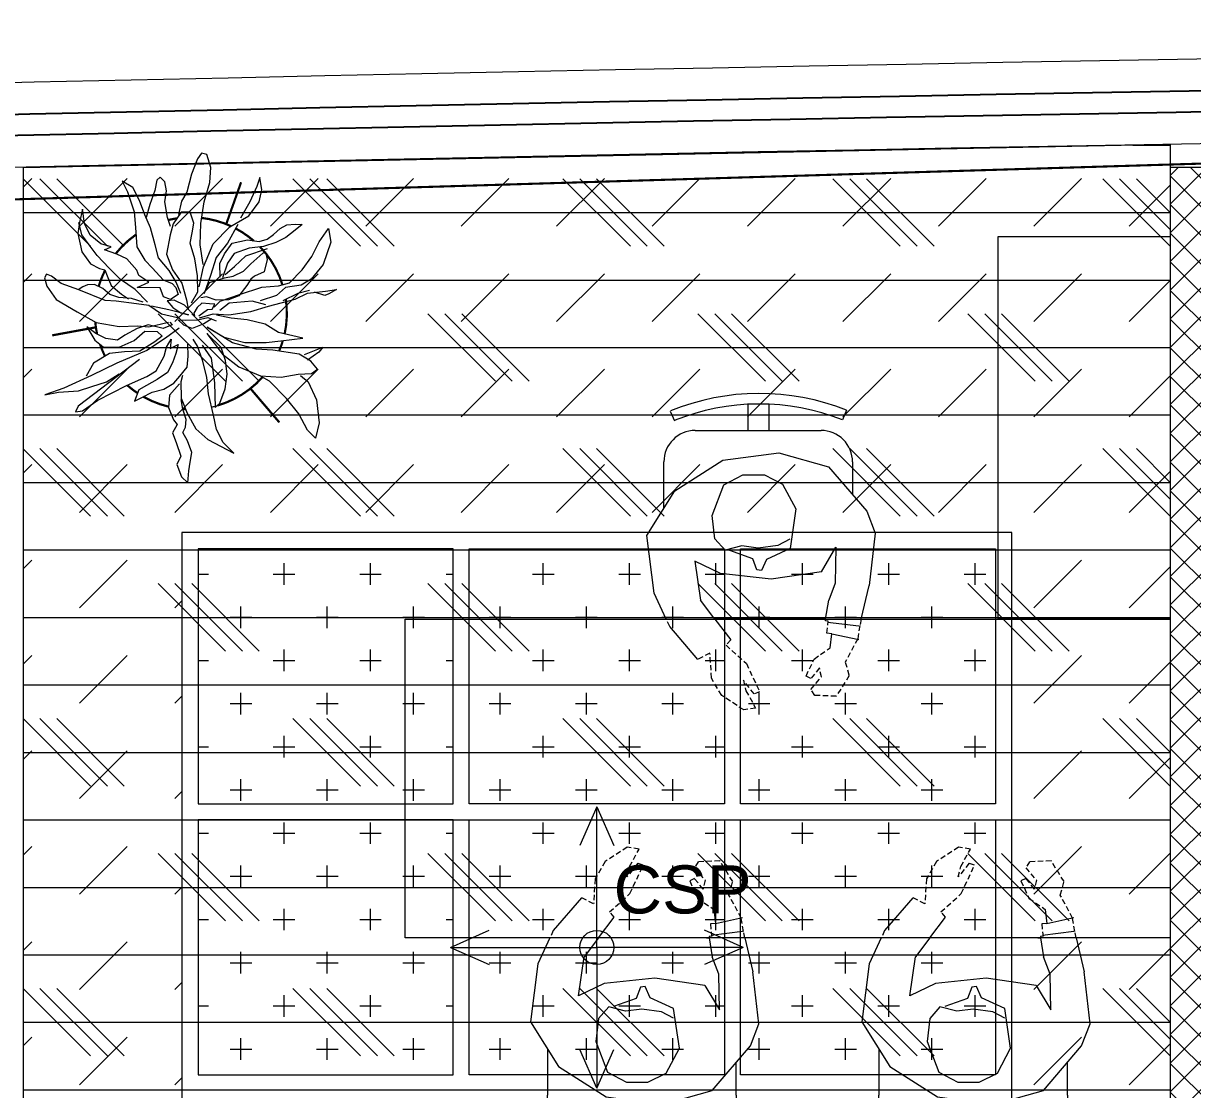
# Model space of a CAD drawing. Header units: millimetres. Extents: x 2335845 to 2509607, y 289014 to 361737.
# Drawn here: x 2383447 to 2386197, y 339343 to 341852 of the extents above; entities that cross this region are included whole.
import ezdxf

# ---------------------------------------------------------------- set-up
doc = ezdxf.new("R2010")
doc.units = ezdxf.units.MM
doc.linetypes.add('( Hidden )', pattern=[0.375, 0.25, -0.125])
for name, color, linetype, lineweight in [('A-FURN-MODULAR-CHAIR', 5, 'Continuous', 5), ('A-INDOOR PLANTS', 84, 'Continuous', 5), ('A-PLAN-THIN', 251, 'Continuous', 15), ('AR_01_PARTITION FULL HT', 2, 'Continuous', 25), ('IN-PRTN-FULL', 30, 'Continuous', 20), ('IN-PRTN-HATCH', 8, 'Continuous', 5), ('TOA-FC-ACOU.PAN', 250, 'Continuous', 5), ('TOA-FC-CSP', 8, 'Continuous', 20), ('TOA-FC-GYPSUM', 250, 'Continuous', 5), ('TOA-FL-CPT-1', 8, 'Continuous', 5), ('TOA-FL-CPT-4', 8, 'Continuous', 5), ('TOA-FURN-HUMAN', 252, 'Continuous', 9), ('TOA-FURN-MODULAR', 20, 'Continuous', 9)]:
    doc.layers.add(name, color=color, linetype=linetype, lineweight=lineweight)
doc.layers.add('A-PLAN -GLASS FRAME', color=4, linetype='Continuous')
doc.styles.add('ARIAL', font='arial.ttf')
pattern_1 = [(0, (2408113.76, 309771.23), (101.6, 101.6), [50.8, -152.4]), (90, (2408139.16, 309745.83), (-101.6, 101.6), [50.8, -152.4])]

# ---------------------------------------------------------------- blocks, each defined once
blk = doc.blocks.new('PLANT_10')
at = {"layer": 'A-INDOOR PLANTS', "linetype": 'ByBlock', "lineweight": -2}
for p, q in [((13669.84, 7934.37), (13670.24, 7933.69)), ((13670, 7933.37), (13669.84, 7934.37)), ((13664.3, 7933.64), (13665.55, 7933.86)), ((13665.52, 7932.8), (13664.3, 7933.64)), ((13665.55, 7933.86), (13667.57, 7933.17)), ((13667.57, 7933.17), (13668.91, 7932.09)), ((13670.17, 7931.75), (13670, 7933.37)), ((13670.38, 7933.32), (13670.09, 7932.38)), ((13670.24, 7933.69), (13670.38, 7933.32)), ((13675.61, 7931.79), (13675.07, 7933.15)), ((13675.07, 7933.15), (13675.52, 7932.79)), ((13666.85, 7932.15), (13665.52, 7932.8)), ((13668.06, 7931.25), (13666.85, 7932.15)), ((13668.91, 7932.09), (13669.44, 7931.17)), ((13675.52, 7932.79), (13676.24, 7931.75)), ((13676.35, 7932.06), (13675.7, 7930.98)), ((13677.08, 7932.65), (13676.35, 7932.06)), ((13677.47, 7932.1), (13677.08, 7932.65)), ((13677.51, 7930.91), (13677.47, 7932.1)), ((13678.23, 7931.81), (13679.84, 7932.55)), ((13679.84, 7932.55), (13681.95, 7932.8)), ((13681.95, 7932.8), (13683.34, 7932.46)), ((13683.34, 7932.46), (13682.61, 7931.75)), ((13663.89, 7930.62), (13663.94, 7931.25)), ((13663.94, 7931.25), (13664.46, 7930.64)), ((13669.22, 7930.1), (13668.06, 7931.25)), ((13669.44, 7931.17), (13669.67, 7929.74)), ((13669.92, 7931.93), (13670.2, 7930.88)), ((13670.71, 7930.64), (13670.17, 7931.75)), ((13674.25, 7931.31), (13673.75, 7929.11)), ((13674.5, 7929.32), (13674.25, 7931.31)), ((13675.74, 7931.48), (13675.61, 7931.79)), ((13677.63, 7931.1), (13678.23, 7931.81)), ((13682.61, 7931.75), (13681.13, 7930.96)), ((13663.98, 7929.88), (13663.89, 7930.62)), ((13664.46, 7930.64), (13665.11, 7929.79)), ((13669.5, 7929.11), (13669.22, 7930.1)), ((13670.2, 7930.88), (13670.87, 7929.52)), ((13671.34, 7928.22), (13670.71, 7930.64)), ((13675.7, 7930.98), (13675.33, 7928.59)), ((13677.81, 7929.36), (13677.51, 7930.91)), ((13681.13, 7930.96), (13679.73, 7929.85)), ((13664.31, 7929.26), (13663.98, 7929.88)), ((13664.83, 7928.65), (13664.31, 7929.26)), ((13665.11, 7929.79), (13665.57, 7928.86)), ((13669.61, 7927.61), (13669.5, 7929.11)), ((13669.67, 7929.74), (13670.38, 7928.94)), ((13670.38, 7928.94), (13670.87, 7927.46)), ((13673.75, 7929.11), (13672.98, 7927.9)), ((13674.66, 7928.01), (13674.5, 7929.32)), ((13677.68, 7927.48), (13677.81, 7929.36)), ((13679.73, 7929.85), (13678.15, 7928.3)), ((13665.28, 7928.1), (13664.83, 7928.65)), ((13665.49, 7927.36), (13665.28, 7928.1)), ((13665.57, 7928.86), (13665.92, 7927.75)), ((13666.78, 7926.15), (13666.1, 7928.13)), ((13666.41, 7927.95), (13667.1, 7928.09)), ((13666.55, 7927.7), (13666.41, 7927.95)), ((13667.1, 7928.09), (13668.23, 7927.82)), ((13668.23, 7927.82), (13668.63, 7926.95)), ((13671.22, 7927.97), (13670.89, 7926.71)), ((13671.83, 7926.61), (13671.34, 7928.22)), ((13672.98, 7927.9), (13672.59, 7926.26)), ((13674.66, 7926.07), (13674.66, 7928.01)), ((13675.33, 7928.59), (13675.25, 7927.09)), ((13678.15, 7928.3), (13677.74, 7927.54)), ((13660.8, 7927.59), (13659.68, 7927.43)), ((13659.68, 7927.43), (13660.5, 7927.14)), ((13660.5, 7927.14), (13661.89, 7926.5)), ((13661.87, 7927.37), (13660.8, 7927.59)), ((13663.15, 7926.41), (13661.87, 7927.37)), ((13665.34, 7926.29), (13665.49, 7927.36)), ((13665.92, 7927.75), (13666.08, 7926.44)), ((13667.52, 7926.61), (13666.55, 7927.7)), ((13668.63, 7926.95), (13668.89, 7926.59)), ((13670.3, 7925.56), (13669.61, 7927.61)), ((13675.25, 7927.09), (13674.69, 7924.95)), ((13676.86, 7925.51), (13677.68, 7927.48)), ((13661.89, 7926.5), (13663.36, 7925.67)), ((13664.14, 7924.69), (13663.15, 7926.41)), ((13665.63, 7924.92), (13665.34, 7926.29)), ((13666.08, 7926.44), (13666.56, 7925.08)), ((13667.75, 7925.11), (13666.78, 7926.15)), ((13668.16, 7925.94), (13667.52, 7926.61)), ((13668.63, 7925.01), (13668.16, 7925.94)), ((13668.89, 7926.59), (13669.47, 7926.23)), ((13669.47, 7926.23), (13670.42, 7925.51)), ((13670.89, 7926.71), (13671.08, 7924.65)), ((13672.14, 7924.62), (13671.83, 7926.61)), ((13672.59, 7926.26), (13672.45, 7924.82)), ((13674.15, 7924.18), (13674.66, 7926.07)), ((13663.93, 7925.43), (13665.64, 7924.49)), ((13665.68, 7923.17), (13664.14, 7924.69)), ((13666.59, 7924.2), (13665.63, 7924.92)), ((13666.56, 7925.08), (13667.46, 7924.48)), ((13668.46, 7924.26), (13667.75, 7925.11)), ((13668.78, 7924.21), (13668.63, 7925.01)), ((13670.91, 7923.83), (13670.3, 7925.56)), ((13670.42, 7925.51), (13670.77, 7924.58)), ((13671.08, 7924.65), (13671.73, 7923.79)), ((13672.45, 7924.82), (13672.17, 7923.5)), ((13674.69, 7924.95), (13673.26, 7922.65)), ((13675.72, 7924.04), (13676.86, 7925.51)), ((13683.45, 7922.71), (13684.69, 7925.06)), ((13684.69, 7925.06), (13683.72, 7924.1)), ((13665.64, 7924.49), (13666.92, 7923.46)), ((13667.48, 7923.79), (13666.59, 7924.2)), ((13667.46, 7924.48), (13668.78, 7924.02)), ((13668.73, 7923.83), (13667.48, 7923.79)), ((13669.19, 7922.84), (13668.78, 7924.21)), ((13670.77, 7924.58), (13670.8, 7923.45)), ((13671.43, 7923.29), (13670.91, 7923.83)), ((13672.06, 7923.18), (13672.14, 7924.62)), ((13673.26, 7922.65), (13674.15, 7924.18)), ((13673.83, 7922.61), (13675.72, 7924.04)), ((13675.1, 7923.9), (13673.83, 7922.61)), ((13676.27, 7924.31), (13675.1, 7923.9)), ((13677.52, 7924.47), (13676.27, 7924.31)), ((13678.84, 7924.26), (13677.52, 7924.47)), ((13680.16, 7923.8), (13678.84, 7924.26)), ((13680.55, 7923.37), (13680.16, 7923.8)), ((13683.72, 7924.1), (13682.55, 7923.5)), ((13657.58, 7922.61), (13657.47, 7922.11)), ((13658.75, 7922.96), (13657.58, 7922.61)), ((13660.13, 7922.88), (13658.75, 7922.96)), ((13661.89, 7922.37), (13660.13, 7922.88)), ((13667.77, 7922.3), (13665.68, 7923.17)), ((13666.92, 7923.46), (13668.56, 7922.95)), ((13668.56, 7922.95), (13670.21, 7922.37)), ((13670.21, 7922.37), (13669.19, 7922.84)), ((13670.8, 7923.45), (13670.51, 7922.57)), ((13670.51, 7922.57), (13670.59, 7922.07)), ((13671.13, 7922.84), (13671.09, 7922.15)), ((13671.18, 7923.34), (13671.13, 7922.84)), ((13671.62, 7923.1), (13671.18, 7923.34)), ((13671.64, 7922.67), (13671.62, 7923.1)), ((13672.22, 7921.87), (13671.64, 7922.67)), ((13672.41, 7921.94), (13672.06, 7923.18)), ((13672.39, 7922.69), (13672.67, 7923.45)), ((13672.6, 7921.76), (13672.39, 7922.69)), ((13672.5, 7923.07), (13672.96, 7922.33)), ((13674.9, 7922.2), (13676.06, 7922.99)), ((13676.06, 7922.99), (13678.3, 7923.31)), ((13677.83, 7922.6), (13676.34, 7922.25)), ((13679.32, 7922.77), (13677.83, 7922.6)), ((13678.3, 7923.31), (13680.55, 7923.37)), ((13681.24, 7923.21), (13679.32, 7922.77)), ((13682.55, 7923.5), (13681.24, 7923.21)), ((13682.48, 7921.62), (13683.45, 7922.71)), ((13657.47, 7922.11), (13657.98, 7921.75)), ((13657.98, 7921.75), (13659.37, 7921.23)), ((13663.84, 7922.05), (13661.89, 7922.37)), ((13665.78, 7921.99), (13663.84, 7922.05)), ((13667.05, 7921.53), (13665.62, 7921.11)), ((13667.58, 7922.29), (13665.78, 7921.99)), ((13668.6, 7921.76), (13667.05, 7921.53)), ((13669.6, 7921.92), (13667.77, 7922.3)), ((13670.04, 7921.8), (13668.6, 7921.76)), ((13671.05, 7921.21), (13670.04, 7921.8)), ((13671.09, 7922.15), (13671.48, 7921.72)), ((13671.48, 7921.72), (13671.99, 7921.43)), ((13672.23, 7921.5), (13671.81, 7921.11)), ((13671.99, 7921.43), (13672.23, 7921.5)), ((13672.63, 7920.7), (13672.6, 7921.76)), ((13672.96, 7922.33), (13673.37, 7921.28)), ((13674.98, 7921.77), (13674.36, 7921.37)), ((13676.34, 7922.25), (13674.98, 7921.77)), ((13681.07, 7920.83), (13682.48, 7921.62)), ((13659.37, 7921.23), (13661.01, 7920.78)), ((13661.01, 7920.78), (13661.83, 7920.31)), ((13663.8, 7921.43), (13662.81, 7921.09)), ((13662.81, 7921.09), (13662.83, 7920.27)), ((13664.68, 7921.27), (13663.8, 7921.43)), ((13665.62, 7921.11), (13664.68, 7921.27)), ((13669.27, 7920.34), (13670.76, 7920.76)), ((13670.76, 7920.76), (13671.63, 7920.91)), ((13671.26, 7920.59), (13670.79, 7919.64)), ((13671.81, 7921.11), (13671.26, 7920.59)), ((13672.13, 7920.93), (13671.68, 7919.17)), ((13671.96, 7920.24), (13672.13, 7920.93)), ((13672.59, 7920.01), (13672.63, 7920.7)), ((13673.08, 7920.52), (13672.59, 7920.01)), ((13673.37, 7921.28), (13673.08, 7920.52)), ((13675.88, 7920.92), (13674.81, 7920.89)), ((13676.88, 7920.82), (13675.88, 7920.92)), ((13677.71, 7920.16), (13676.88, 7920.82)), ((13677.64, 7920.41), (13678.21, 7920.24)), ((13679.71, 7920.28), (13681.07, 7920.83)), ((13680.7, 7920.44), (13679.83, 7920.29)), ((13681.63, 7920.72), (13680.7, 7920.44)), ((13682.32, 7920.68), (13681.63, 7920.72)), ((13682.83, 7920.44), (13682.32, 7920.68)), ((13683.57, 7920.84), (13682.83, 7920.44)), ((13684.62, 7921.25), (13683.57, 7920.84)), ((13685.5, 7921.09), (13684.62, 7921.25)), ((13686.31, 7920.99), (13685.5, 7921.09)), ((13687.38, 7920.89), (13686.31, 7920.99)), ((13686.83, 7920.31), (13687.38, 7920.89)), ((13661.83, 7920.31), (13663.03, 7920.03)), ((13662.83, 7920.27), (13663.86, 7919.55)), ((13663.86, 7919.55), (13664.86, 7919.27)), ((13666.62, 7918.95), (13668.04, 7919.49)), ((13668.04, 7919.49), (13669.27, 7920.34)), ((13669.16, 7919.84), (13668.12, 7919.18)), ((13668.95, 7918.64), (13669.3, 7919.47)), ((13670.21, 7920.25), (13669.16, 7919.84)), ((13669.3, 7919.47), (13669.66, 7919.79)), ((13669.66, 7919.79), (13670.28, 7920)), ((13670.28, 7920), (13670.74, 7919.32)), ((13670.74, 7919.32), (13670.51, 7918.69)), ((13670.79, 7919.64), (13670.87, 7919.02)), ((13670.87, 7919.02), (13671.48, 7919.53)), ((13671.48, 7919.53), (13671.96, 7920.24)), ((13672.41, 7919.94), (13672.07, 7918.49)), ((13672.59, 7920.01), (13672.59, 7920.01)), ((13672.8, 7919.26), (13673.05, 7919.46)), ((13673.05, 7919.46), (13673.38, 7918.65)), ((13673.34, 7920.09), (13674.25, 7918.87)), ((13674.36, 7919.37), (13675.18, 7919.27)), ((13675.06, 7918.96), (13674.36, 7919.37)), ((13674.84, 7920.01), (13675.66, 7919.79)), ((13675.18, 7919.27), (13674.84, 7920.01)), ((13675.66, 7919.79), (13676.48, 7919.5)), ((13676.48, 7919.5), (13677.37, 7919.03)), ((13678.35, 7919.62), (13677.71, 7920.16)), ((13678.21, 7920.24), (13679.71, 7920.28)), ((13678.88, 7918.7), (13678.35, 7919.62)), ((13678.4, 7920.12), (13679.43, 7919.21)), ((13680.56, 7919.12), (13681.67, 7919.59)), ((13681.67, 7919.59), (13682.09, 7919.92)), ((13682.09, 7919.92), (13682.86, 7919.5)), ((13682.86, 7919.5), (13683.72, 7919.84)), ((13683.72, 7919.84), (13684.96, 7920.26)), ((13684.96, 7920.26), (13685.72, 7919.9)), ((13685.72, 7919.9), (13686.83, 7920.31)), ((13660.07, 7918.81), (13659.64, 7918.36)), ((13659.64, 7918.36), (13659.9, 7918.06)), ((13660.87, 7918.96), (13660.07, 7918.81)), ((13661.88, 7918.81), (13660.87, 7918.96)), ((13663.31, 7919.04), (13661.88, 7918.81)), ((13664.11, 7919.31), (13663.31, 7919.04)), ((13664.86, 7919.27), (13666.62, 7918.95)), ((13668.12, 7919.18), (13666.96, 7918.21)), ((13667.91, 7917.68), (13668.95, 7918.64)), ((13669.7, 7918.36), (13669.64, 7916.29)), ((13670.51, 7918.69), (13669.7, 7918.36)), ((13672.07, 7918.49), (13671.3, 7917.34)), ((13671.68, 7919.17), (13671.35, 7917.59)), ((13673.23, 7917.34), (13672.81, 7919.14)), ((13673.38, 7918.65), (13673.05, 7917.27)), ((13673.65, 7918.1), (13674.07, 7918.55)), ((13674.07, 7918.55), (13674.59, 7917.88)), ((13674.25, 7918.87), (13675.37, 7917.15)), ((13675.88, 7918.73), (13675.06, 7918.96)), ((13677.21, 7918.02), (13675.88, 7918.73)), ((13677.37, 7919.03), (13678.02, 7918.11)), ((13679.16, 7917.64), (13678.88, 7918.7)), ((13679.43, 7919.21), (13680.56, 7919.12)), ((13659.9, 7918.06), (13660.84, 7917.9)), ((13660.84, 7917.9), (13662.11, 7917.44)), ((13662.11, 7917.44), (13663.3, 7917.1)), ((13664.23, 7917.5), (13663.06, 7916.97)), ((13665.78, 7917.92), (13664.23, 7917.5)), ((13666.96, 7918.21), (13665.78, 7917.92)), ((13667.18, 7916.97), (13667.91, 7917.68)), ((13669.17, 7917.34), (13668.57, 7916.44)), ((13669.64, 7916.29), (13669.17, 7917.34)), ((13670.99, 7917.21), (13669.83, 7916.11)), ((13671.3, 7917.34), (13671.14, 7916.21)), ((13673.05, 7917.27), (13673.39, 7916.28)), ((13673.14, 7916.33), (13673.23, 7917.34)), ((13673.62, 7916.97), (13673.65, 7918.1)), ((13674.59, 7917.88), (13675.45, 7916.53)), ((13677.74, 7917.16), (13677.21, 7918.02)), ((13678.02, 7918.11), (13678.55, 7917.12)), ((13679.63, 7916.72), (13679.16, 7917.64)), ((13661.76, 7916.49), (13660.59, 7915.89)), ((13663.06, 7916.97), (13661.76, 7916.49)), ((13664.21, 7916.12), (13665.96, 7916.24)), ((13665.96, 7916.24), (13667.18, 7916.97)), ((13668.08, 7916.24), (13667.05, 7915.34)), ((13668.57, 7916.44), (13668.08, 7916.24)), ((13671, 7916.83), (13670.66, 7915.76)), ((13671.14, 7916.21), (13670.89, 7914.39)), ((13673.19, 7914.65), (13673.14, 7916.33)), ((13673.39, 7916.28), (13673.99, 7915.17)), ((13674.46, 7916), (13673.62, 7916.97)), ((13675.37, 7917.15), (13676.51, 7914.43)), ((13675.45, 7916.53), (13675.49, 7915.15)), ((13676.2, 7916.49), (13680.43, 7910.93)), ((13678.55, 7915.31), (13677.74, 7917.16)), ((13678.55, 7917.12), (13678.95, 7916.45)), ((13678.95, 7916.45), (13679.96, 7916.04)), ((13679.96, 7916.04), (13679.63, 7916.72)), ((13660.59, 7915.89), (13660, 7914.93)), ((13660, 7914.93), (13660.98, 7915.4)), ((13660.98, 7915.4), (13662.78, 7916.02)), ((13662.78, 7916.02), (13664.21, 7916.12)), ((13667.05, 7915.34), (13666.64, 7914.45)), ((13669.83, 7916.11), (13668.94, 7914.77)), ((13670.25, 7914.87), (13670.67, 7915.51)), ((13670.66, 7915.76), (13670.57, 7914.63)), ((13673.99, 7915.17), (13674.45, 7914.5)), ((13675.07, 7914.64), (13674.46, 7916)), ((13675.49, 7915.15), (13675.66, 7913.78)), ((13679.87, 7912.72), (13678.55, 7915.31)), ((13666.64, 7914.45), (13666.23, 7913.31)), ((13668.94, 7914.77), (13667.91, 7913.74)), ((13669.46, 7913.91), (13670.25, 7914.87)), ((13670.57, 7914.63), (13670.28, 7913.81)), ((13670.89, 7914.39), (13670.85, 7913.39)), ((13672.82, 7912.57), (13673.19, 7914.65)), ((13674.45, 7914.5), (13674.29, 7913.43)), ((13675.05, 7913.2), (13675.07, 7914.64)), ((13676.51, 7914.43), (13677.64, 7912.15)), ((13678.23, 7913.49), (13677.5, 7914.65)), ((13665.68, 7912.98), (13664.9, 7912.02)), ((13665.96, 7913.93), (13665.68, 7912.98)), ((13666.23, 7913.31), (13665.96, 7913.93)), ((13667.91, 7913.74), (13666.75, 7912.64)), ((13667.93, 7912.86), (13668.04, 7913.36)), ((13668.04, 7913.36), (13668.6, 7913.57)), ((13668.6, 7913.57), (13669.46, 7913.91)), ((13669.74, 7913.17), (13669.38, 7912.4)), ((13670.28, 7913.81), (13669.74, 7913.17)), ((13670.85, 7913.39), (13669.87, 7910.98)), ((13674.29, 7913.43), (13673.82, 7912.54)), ((13674.45, 7912.43), (13675.05, 7913.2)), ((13675.66, 7913.78), (13676.51, 7912.31)), ((13678.64, 7912.18), (13678.23, 7913.49)), ((13664.9, 7912.02), (13663.85, 7911.49)), ((13665.77, 7911.92), (13664.86, 7911.27)), ((13666.75, 7912.64), (13665.77, 7911.92)), ((13666.42, 7911.25), (13667.52, 7912.04)), ((13667.52, 7912.04), (13667.93, 7912.86)), ((13669.38, 7912.4), (13669.4, 7911.78)), ((13671.87, 7910.85), (13672.82, 7912.57)), ((13673.82, 7912.54), (13673.22, 7911.71)), ((13673.22, 7911.71), (13674.45, 7912.43)), ((13676.51, 7912.31), (13677.72, 7911.66)), ((13677.64, 7912.15), (13678.78, 7909.62)), ((13679.05, 7910.95), (13678.64, 7912.18)), ((13680.85, 7911.31), (13679.87, 7912.72)), ((13663.85, 7911.49), (13662.54, 7911.32)), ((13662.54, 7911.32), (13663.74, 7911.04)), ((13664.86, 7911.27), (13663.74, 7910.98)), ((13663.74, 7911.04), (13664.74, 7910.89)), ((13664.74, 7910.89), (13666.42, 7911.25)), ((13669.87, 7910.98), (13669.29, 7909.4)), ((13669.4, 7911.78), (13669.6, 7911.35)), ((13669.6, 7911.35), (13669.87, 7910.92)), ((13670.74, 7908.94), (13671.87, 7910.85)), ((13679.17, 7909.14), (13679.05, 7910.95)), ((13680.43, 7910.93), (13680.94, 7910.69)), ((13680.94, 7910.69), (13680.85, 7911.31)), ((13669.29, 7909.4), (13668.63, 7908.5)), ((13669.52, 7908.09), (13670.74, 7908.94)), ((13678.78, 7909.62), (13679.4, 7907.89)), ((13679.4, 7907.89), (13679.17, 7909.14)), ((13668.63, 7908.5), (13668.45, 7908.06)), ((13668.45, 7908.06), (13668.77, 7907.88)), ((13668.77, 7907.88), (13669.52, 7908.09))]:
    blk.add_line(p, q, dxfattribs=at)
at = {"layer": 'A-INDOOR PLANTS', "linetype": 'Continuous', "lineweight": 18, "ltscale": 0.5, "const_width": 0.2}
for points in [[(13673.88, 7929.67, 0.090884), (13670.74, 7929.78)], [(13669.4, 7929.47, 0.116285), (13665.96, 7927.44)], [(13675.42, 7929.17, 0.028901), (13674.47, 7929.51)], [(13665.42, 7926.87, 0.0574), (13664.3, 7925.23)], [(13680.37, 7923.57, 0.141213), (13677.8, 7927.66)], [(13664.08, 7924.79, 0.079562), (13663.34, 7922.14)], [(13680.68, 7920.44, 0.006998), (13680.7, 7920.68)], [(13663.38, 7919.89, 0.022707), (13663.53, 7919.11)], [(13679.57, 7916.84, 0.070954), (13680.47, 7919.13)], [(13664.86, 7916.17, 0.072973), (13666.59, 7914.33)], [(13678.52, 7915.38, 0.034437), (13679.25, 7916.33)], [(13677.6, 7914.49, 0.002611), (13677.67, 7914.55)], [(13668.08, 7913.38, 0.04589), (13669.56, 7912.79)], [(13674.83, 7912.92, 0.033376), (13675.9, 7913.37)], [(13672.77, 7912.48, 0.032284), (13673.88, 7912.65)]]:
    blk.add_lwpolyline(points, format="xyb", dxfattribs=at)
for points in [[(13678.83, 7926.57), (13681.9, 7929.19)], [(13663.9, 7924.37), (13660.1, 7925.72)], [(13673.27, 7912.54), (13674, 7908.57)]]:
    blk.add_lwpolyline(points, dxfattribs=at)
at = {"layer": 'A-INDOOR PLANTS', "linetype": 'Continuous', "lineweight": 18, "ltscale": 0.5}
blk.add_arc((13672, 7921.16), 8.71, 12.4792, 14.7067, dxfattribs=at)
blk = doc.blocks.new('A$C38A659B7')
at = {"layer": 'TOA-FC-CSP', "color": 10, "linetype": 'Continuous', "elevation": 0.001}
for points in [[(0.908, 8.353), (0, 6.309)], [(0.908, 8.353), (0, 6.309)], [(0.908, 8.353), (1.816, 6.309)], [(0.908, 8.353), (1.816, 6.309)], [(8.649, 0.908), (0.908, 0.908), (0.908, 8.353)], [(-6.834, 0.908), (-4.79, 1.816)], [(8.649, 0.908), (6.605, 1.816)], [(-6.834, 0.908), (-4.79, 0)], [(-6.834, 0.908), (0.908, 0.908), (0.908, -6.537)], [(8.649, 0.908), (6.605, 0)], [(0.908, -6.537), (0, -4.493)], [(0.908, -6.537), (0, -4.493)], [(0.908, -6.537), (1.816, -4.493)], [(0.908, -6.537), (1.816, -4.493)]]:
    blk.add_lwpolyline(points, dxfattribs=at)
at = {"layer": 'TOA-FC-CSP', "color": 10, "linetype": 'Continuous'}
blk.add_circle((0.908, 0.908, 0.001), 0.902, dxfattribs=at)
at = {"layer": 'TOA-FC-CSP', "color": 10, "insert": (1.794, 5.248, 0.005), "char_height": 2.5422, "width": 4.60874, "attachment_point": 1, "style": 'ARIAL'}
blk.add_mtext('CSP', dxfattribs=at)
blk = doc.blocks.new('Human Figure')
at = {"layer": 'A-FURN-MODULAR-CHAIR', "color": 18, "lineweight": 15, "true_color": 0x000000}
for p, q in [((4613.64, 5782.3, 0), (4625.48, 5782.3, 0)), ((4610.68, 5774.98, 0), (4610.68, 5779.34, 0)), ((4628.44, 5779.34, 0), (4628.44, 5776.24, 0))]:
    blk.add_line(p, q, dxfattribs=at)
at = {"layer": 'A-FURN-MODULAR-CHAIR', "lineweight": 15}
for p, q in [((4613.64, 5782.3, 0), (4625.48, 5782.3, 0)), ((4610.68, 5774.98, 0), (4610.68, 5779.34, 0)), ((4628.44, 5779.34, 0), (4628.44, 5776.24, 0))]:
    blk.add_line(p, q, dxfattribs=at)
at = {"layer": 'A-FURN-MODULAR-CHAIR', "color": 18, "lineweight": 15, "true_color": 0x000000, "elevation": 0}
for points in [[(4611.29, 5784.13), (4611.67, 5783.22)], [(4618.58, 5784.79), (4618.58, 5782.3)], [(4620.56, 5784.79), (4620.56, 5782.3)], [(4627.86, 5784.22), (4627.49, 5783.3)]]:
    blk.add_lwpolyline(points, dxfattribs=at)
at = {"layer": 'A-FURN-MODULAR-CHAIR', "lineweight": 15, "elevation": 0}
for points in [[(4611.29, 5784.13), (4611.67, 5783.22)], [(4618.58, 5784.79), (4618.58, 5782.3)], [(4620.56, 5784.79), (4620.56, 5782.3)], [(4627.86, 5784.22), (4627.49, 5783.3)]]:
    blk.add_lwpolyline(points, dxfattribs=at)
at = {"layer": 'A-FURN-MODULAR-CHAIR', "color": 18, "lineweight": 15, "true_color": 0x000000, "elevation": 0}
blk.add_lwpolyline([(4625.89, 5764.57, -0.034638), (4625.48, 5764.54), (4615.48, 5764.54)], format="xyb", dxfattribs=at)
at = {"layer": 'A-FURN-MODULAR-CHAIR', "lineweight": 15, "elevation": 0}
blk.add_lwpolyline([(4625.89, 5764.57, -0.034638), (4625.48, 5764.54), (4615.48, 5764.54)], format="xyb", dxfattribs=at)
at = {"layer": 'A-FURN-MODULAR-CHAIR', "color": 18, "lineweight": 15, "true_color": 0x000000}
for centre, radius, start, end in [((4619.68, 5763.49, 0), 22.29, 68.458, 112.0994), ((4619.68, 5763.49, 0), 21.3, 68.4839, 112.0994), ((4613.64, 5779.34, 0), 2.96, 90.0001, 180.0001), ((4625.48, 5779.34, 0), 2.96, 0.0001, 90.0001)]:
    blk.add_arc(centre, radius, start, end, dxfattribs=at)
at = {"layer": 'A-FURN-MODULAR-CHAIR', "lineweight": 15}
for centre, radius, start, end in [((4619.68, 5763.49, 0), 22.29, 68.458, 112.0994), ((4619.68, 5763.49, 0), 21.3, 68.4839, 112.0994), ((4613.64, 5779.34, 0), 2.96, 90.0001, 180.0001), ((4625.48, 5779.34, 0), 2.96, 0.0001, 90.0001)]:
    blk.add_arc(centre, radius, start, end, dxfattribs=at)
at = {"layer": 'TOA-FURN-HUMAN', "lineweight": 5}
for p, q in [((4611.71, 5776.63, 0), (4616.22, 5779.49)), ((4611.71, 5776.63, 0), (4616.22, 5779.49)), ((4616.22, 5779.49), (4621.49, 5780.21, 0)), ((4616.22, 5779.49), (4621.49, 5780.21, 0)), ((4621.49, 5780.21, 0), (4626.18, 5778.89, 0)), ((4621.49, 5780.21, 0), (4626.18, 5778.89, 0)), ((4626.18, 5778.89, 0), (4629.77, 5774.69, 0)), ((4626.18, 5778.89, 0), (4629.77, 5774.69, 0)), ((4609.08, 5772.43, 0), (4611.71, 5776.63, 0)), ((4609.08, 5772.43, 0), (4611.71, 5776.63, 0)), ((4629.77, 5774.69, 0), (4630.56, 5772.63, 0)), ((4629.77, 5774.69, 0), (4630.56, 5772.63, 0)), ((4609.78, 5766.99, 0), (4609.08, 5772.43, 0)), ((4609.78, 5766.99, 0), (4609.08, 5772.43, 0)), ((4630.56, 5772.63, 0), (4630.01, 5767.72, 0)), ((4630.56, 5772.63, 0), (4630.01, 5767.72, 0)), ((4626.86, 5771.32, 0), (4626.81, 5767.94)), ((4626.86, 5771.32, 0), (4626.81, 5767.94)), ((4616.02, 5768.83), (4613.59, 5769.99, 0)), ((4613.59, 5769.99, 0), (4614.12, 5766.32, 0)), ((4616.02, 5768.83), (4613.59, 5769.99, 0)), ((4613.59, 5769.99, 0), (4614.12, 5766.32, 0)), ((4620.77, 5768.32, 0), (4616.02, 5768.83)), ((4620.77, 5768.32, 0), (4616.02, 5768.83)), ((4625.5, 5769.01, 0), (4620.77, 5768.32, 0)), ((4625.5, 5769.01, 0), (4620.77, 5768.32, 0)), ((4626.81, 5767.94), (4626.19, 5766.32, 0)), ((4626.81, 5767.94), (4626.19, 5766.32, 0)), ((4629.26, 5764.54), (4630.01, 5767.72, 0)), ((4629.26, 5764.54), (4630.01, 5767.72, 0)), ((4610.91, 5764.54), (4609.78, 5766.99, 0)), ((4610.91, 5764.54), (4609.78, 5766.99, 0)), ((4615.48, 5764.54), (4614.12, 5766.32, 0)), ((4615.48, 5764.54), (4614.12, 5766.32, 0)), ((4625.89, 5764.54), (4626.19, 5766.32, 0)), ((4625.89, 5764.54), (4626.19, 5766.32, 0)), ((4615.48, 5764.54), (4616.97, 5762.59)), ((4615.48, 5764.54), (4616.97, 5762.59)), ((4613.88, 5760.76, 0), (4611.23, 5763.85, 0)), ((4613.88, 5760.76, 0), (4611.23, 5763.85, 0)), ((4626.5, 5763.17, 0), (4626.01, 5763.22, 0)), ((4626.5, 5763.17, 0), (4626.01, 5763.22, 0)), ((4626.32, 5761.85, 0), (4626.5, 5763.17, 0)), ((4626.32, 5761.85, 0), (4626.5, 5763.17, 0))]:
    blk.add_line(p, q, dxfattribs=at)
at = {"layer": 'TOA-FURN-HUMAN', "linetype": '( Hidden )', "lineweight": 5, "ltscale": 2}
for p, q in [((4611.23, 5763.85, 0), (4610.91, 5764.54, 0)), ((4611.23, 5763.85, 0), (4610.91, 5764.54, 0)), ((4626.01, 5763.22, 0), (4626.14, 5764.36, 0)), ((4626.01, 5763.22, 0), (4626.14, 5764.36, 0)), ((4629.26, 5764.54, 0), (4629.12, 5763.93, 0)), ((4629.26, 5764.54, 0), (4629.12, 5763.93, 0)), ((4629.12, 5763.93, 0), (4628.92, 5762.69, 0)), ((4629.12, 5763.93, 0), (4628.92, 5762.69, 0)), ((4616.97, 5762.59), (4616.53, 5762.09)), ((4616.97, 5762.59), (4616.53, 5762.09)), ((4616.53, 5762.09), (4618.44, 5760.37, 0)), ((4616.53, 5762.09), (4618.44, 5760.37, 0)), ((4624.81, 5760.79, 0), (4626.32, 5761.85, 0)), ((4624.81, 5760.79, 0), (4626.32, 5761.85, 0)), ((4628.92, 5762.69, 0), (4627.75, 5760.5, 0)), ((4628.92, 5762.69, 0), (4627.75, 5760.5, 0)), ((4615.02, 5761.34, 0), (4613.88, 5760.76, 0)), ((4615.02, 5761.34, 0), (4613.88, 5760.76, 0)), ((4615.16, 5758.98, 0), (4615.02, 5761.34, 0)), ((4615.16, 5758.98, 0), (4615.02, 5761.34, 0)), ((4624.06, 5759.18, 0), (4624.81, 5760.79, 0)), ((4624.06, 5759.18, 0), (4624.81, 5760.79, 0)), ((4618.44, 5760.37, 0), (4619.69, 5757.7, 0)), ((4618.44, 5760.37, 0), (4619.69, 5757.7, 0)), ((4625.32, 5759.95, 0), (4624.51, 5758.96, 0)), ((4625.32, 5759.95, 0), (4624.51, 5758.96, 0)), ((4625.51, 5759.11, 0), (4625.32, 5759.95, 0)), ((4625.51, 5759.11, 0), (4625.32, 5759.95, 0)), ((4627.75, 5760.5, 0), (4628.12, 5759.23, 0)), ((4627.75, 5760.5, 0), (4628.12, 5759.23, 0)), ((4616.12, 5757.36), (4615.16, 5758.98, 0)), ((4616.12, 5757.36), (4615.16, 5758.98, 0)), ((4619.17, 5757.51, 0), (4618.16, 5758.8, 0)), ((4618.16, 5758.8, 0), (4618.39, 5757.81, 0)), ((4619.17, 5757.51, 0), (4618.16, 5758.8, 0)), ((4618.16, 5758.8, 0), (4618.39, 5757.81, 0)), ((4624.51, 5758.96, 0), (4624.06, 5759.18, 0)), ((4624.51, 5758.96, 0), (4624.06, 5759.18, 0)), ((4624.5, 5757.93, 0), (4625.51, 5759.11, 0)), ((4624.5, 5757.93, 0), (4625.51, 5759.11, 0)), ((4628.12, 5759.23, 0), (4626.89, 5757.28, 0)), ((4628.12, 5759.23, 0), (4626.89, 5757.28, 0)), ((4618.39, 5757.81, 0), (4619.31, 5756.18, 0)), ((4618.39, 5757.81, 0), (4619.31, 5756.18, 0)), ((4619.69, 5757.7, 0), (4619.17, 5757.51, 0)), ((4619.69, 5757.7, 0), (4619.17, 5757.51, 0)), ((4624.87, 5757.37, 0), (4624.5, 5757.93, 0)), ((4624.87, 5757.37, 0), (4624.5, 5757.93, 0)), ((4618.19, 5756, 0), (4616.12, 5757.36)), ((4618.19, 5756, 0), (4616.12, 5757.36)), ((4626.89, 5757.28, 0), (4624.87, 5757.37, 0)), ((4626.89, 5757.28, 0), (4624.87, 5757.37, 0)), ((4619.31, 5756.18, 0), (4618.19, 5756, 0)), ((4619.31, 5756.18, 0), (4618.19, 5756, 0))]:
    blk.add_line(p, q, dxfattribs=at)
at = {"layer": 'TOA-FURN-HUMAN', "linetype": '( Hidden )', "lineweight": 5, "ltscale": 3}
for p, q in [((4625.9, 5764.39, 0), (4625.89, 5764.57, 0)), ((4625.9, 5764.39, 0), (4625.89, 5764.57, 0)), ((4626.14, 5764.36, 0), (4625.9, 5764.39, 0)), ((4626.14, 5764.36, 0), (4625.9, 5764.39, 0))]:
    blk.add_line(p, q, dxfattribs=at)
at = {"layer": 'TOA-FURN-HUMAN', "lineweight": 5, "elevation": 0}
for points in [[(4622.54, 5772.08), (4621.4, 5771.49), (4619.55, 5771.23), (4618.01, 5771.43), (4616.44, 5771.03), (4615.47, 5772.11), (4615.23, 5774.3), (4616.32, 5777.18), (4618.11, 5778.11), (4620.14, 5778.11), (4621.85, 5777.26), (4623.09, 5774.92), (4622.55, 5771.19), (4620.35, 5770.17), (4619.86, 5769.12), (4619.43, 5769.17), (4619.04, 5770.23), (4616.9, 5771)], [(4622.54, 5772.08), (4621.4, 5771.49), (4619.55, 5771.23), (4618.01, 5771.43), (4616.44, 5771.03), (4615.47, 5772.11), (4615.23, 5774.3), (4616.32, 5777.18), (4618.11, 5778.11), (4620.14, 5778.11), (4621.85, 5777.26), (4623.09, 5774.92), (4622.55, 5771.19), (4620.35, 5770.17), (4619.86, 5769.12), (4619.43, 5769.17), (4619.04, 5770.23), (4616.9, 5771)], [(4625.5, 5769.01), (4626.86, 5771.32)], [(4625.5, 5769.01), (4626.86, 5771.32)], [(4626.09, 5764.27), (4629.04, 5763.91)], [(4626.09, 5764.27), (4629.04, 5763.91)], [(4626.5, 5763.17), (4629.02, 5762.63)], [(4626.5, 5763.17), (4629.02, 5762.63)]]:
    blk.add_lwpolyline(points, dxfattribs=at)
blk = doc.blocks.new('ychgc')
at = {"layer": 'TOA-FURN-MODULAR', "lineweight": 20}
for points in [[(549950.7, 23375.4), (549950.7, 25175.4), (549200.7, 25175.4), (549200.7, 23375.4)], [(549950.7, 25175.4), (549950.7, 24770.1), (550850.7, 24770.1), (550850.7, 25175.4)]]:
    blk.add_lwpolyline(points, close=True, dxfattribs=at)
at = {"layer": 'TOA-FURN-MODULAR', "color": 161, "linetype": 'ByBlock'}
for p, xscale, yscale, zscale, rotation in [((693329, -90759, 0), 25.00000000000002, 25.00000000000002, 25.00000000000002, 90.00728931026863), ((405822.5, -91264.6, 0), -25.00000000000001, 25.00000000000001, 25, 269.9927106897312), ((693329, -91538.4, 0), 25.00000000000002, 25.00000000000002, 25.00000000000002, 90.00728931026863)]:
    blk.add_blockref('Human Figure', p, dxfattribs=dict(at, xscale=xscale, yscale=yscale, zscale=zscale, rotation=rotation))
blk = doc.blocks.new('*U715')
at = {"layer": 'IN-PRTN-HATCH'}
h = blk.add_hatch(dxfattribs=at)
h.set_pattern_fill('ANSI37', color=256, scale=15)
h.set_pattern_definition([(45, (4289.046, -9e-11), (-33.67596, 33.67596), []), (135, (4289.046, -9e-11), (-33.67596, -33.67596), [])])
h.paths.add_polyline_path([(-103887.4, -39967.2), (-95385.9, -39967.2), (-95385.9, -39867.2), (-103887.4, -39867.2)])
at = {"layer": 'IN-PRTN-FULL', "elevation": 0}
blk.add_lwpolyline([(-103887.4, -39967.2), (-95385.9, -39967.2), (-95385.9, -39867.2), (-103887.4, -39867.2)], close=True, dxfattribs=at)

msp = doc.modelspace()

# ---------------------------------------------------------------- hatches: boundary and pattern name
at = {"layer": 'TOA-FC-ACOU.PAN', "true_color": 0x939598}
h = msp.add_hatch(dxfattribs=at)
h.set_pattern_fill('CROSS', color=252, scale=16)
h.set_pattern_definition(pattern_1)
h.paths.add_polyline_path([(2383857.755, 340015.624), (2384457.755, 340015.624), (2384457.755, 340615.624), (2383857.755, 340615.624)])
h = msp.add_hatch(dxfattribs=at)
h.set_pattern_fill('CROSS', color=252, scale=16)
h.set_pattern_definition(pattern_1)
h.paths.add_polyline_path([(2385095.755, 340015.624), (2384495.755, 340015.624), (2384495.755, 340615.624), (2385095.755, 340615.624)])
h = msp.add_hatch(dxfattribs=at)
h.set_pattern_fill('CROSS', color=252, scale=16)
h.set_pattern_definition(pattern_1)
h.paths.add_polyline_path([(2385733.755, 340015.624), (2385133.755, 340015.624), (2385133.755, 340615.624), (2385733.755, 340615.624)])
h = msp.add_hatch(dxfattribs=at)
h.set_pattern_fill('CROSS', color=252, scale=16)
h.set_pattern_definition(pattern_1)
h.paths.add_polyline_path([(2383857.755, 339377.624), (2384457.755, 339377.624), (2384457.755, 339977.624), (2383857.755, 339977.624)])
h = msp.add_hatch(dxfattribs=at)
h.set_pattern_fill('CROSS', color=252, scale=16)
h.set_pattern_definition(pattern_1)
h.paths.add_polyline_path([(2385095.755, 339377.624), (2384495.755, 339377.624), (2384495.755, 339977.624), (2385095.755, 339977.624)])
h = msp.add_hatch(dxfattribs=at)
h.set_pattern_fill('CROSS', color=252, scale=16)
h.set_pattern_definition(pattern_1)
h.paths.add_polyline_path([(2385733.755, 339377.624), (2385133.755, 339377.624), (2385133.755, 339977.624), (2385733.755, 339977.624)])
at = {"layer": 'TOA-FC-GYPSUM'}
h = msp.add_hatch(dxfattribs=at)
h.set_pattern_fill('DASH', color=252, scale=50, angle=45)
h.set_pattern_definition([(45, (90021.14, 24146.98), (0, 224.506403), [158.75, -158.75])])
h.paths.add_polyline_path([(2383446.827, 341512.998), (2386144.683, 341567.04), (2386144.683, 337801.624), (2383446.827, 337801.624)])
h.paths.add_polyline_path([(2385771.755, 340653.624), (2383819.755, 340653.624), (2383819.755, 338701.624), (2385771.755, 338701.624)], flags=16)
at = {"layer": 'TOA-FL-CPT-4'}
h = msp.add_hatch(dxfattribs=at)
h.set_pattern_fill('CORK', color=181, scale=50)
h.set_pattern_definition([(0, (13069.08, -8478.74), (0, 158.75), []), (135, (13148.45, -8558.1), (-317.50014, -317.50014), [224.5065, -224.5065]), (135, (13188.14, -8558.1), (-317.50014, -317.50014), [224.5065, -224.5065]), (135, (13227.83, -8558.1), (-317.50014, -317.50014), [224.5065, -224.5065])])
h.paths.add_polyline_path([(2386144.683, 337801.624), (2385994.682, 337801.624), (2385994.682, 337701.624), (2385094.537, 337700.858), (2385094.537, 337801.624), (2383446.827, 337801.624), (2383446.827, 341512.506), (2386144.683, 341567.04)])

# ---------------------------------------------------------------- linework, layer by layer
at = {"const_width": 5}
msp.add_lwpolyline([(2408344.683, 341505.727, 0.02643364), (2350244.683, 339753.79), (2350261.051, 326701.624), (2344944.683, 326701.624), (2344944.683, 305701.701), (2351044.677, 305701.666), (2351044.683, 304701.624), (2350244.683, 304701.624), (2350244.683, 291915.217, -0.04453992), (2406044.683, 290902.779)], format="xyb", dxfattribs=at)
at = {"layer": 'A-PLAN -GLASS FRAME', "color": 4, "ltscale": 500, "elevation": 0}
msp.add_lwpolyline([(2408419.683, 338776.624), (2408419.683, 341579.011, 0.02661617), (2350319.683, 339835.313), (2350319.683, 339885.152, -0.02663744), (2408469.683, 341628.356), (2408469.683, 338776.624)], format="xyb", close=True, dxfattribs=at)
at = {"layer": 'A-PLAN-THIN', "elevation": 0}
msp.add_lwpolyline([(2408344.683, 338701.624), (2408344.683, 341505.727, 0.02661994), (2350244.683, 339753.79), (2350244.683, 339954.151, -0.02670257), (2408544.683, 341701.624), (2408544.683, 338701.624), (2408344.683, 338701.624)], format="xyb", dxfattribs=at)
at = {"layer": 'TOA-FC-ACOU.PAN', "elevation": 0}
msp.add_lwpolyline([(2385771.755, 340653.624), (2383819.755, 340653.624), (2383819.755, 338701.624), (2385771.755, 338701.624)], close=True, dxfattribs=at)
at = {"layer": 'TOA-FC-ACOU.PAN', "color": 252, "true_color": 0x939598, "elevation": 0}
for points in [[(2383857.755, 340015.624), (2384457.755, 340015.624), (2384457.755, 340615.624), (2383857.755, 340615.624)], [(2385095.755, 340015.624), (2384495.755, 340015.624), (2384495.755, 340615.624), (2385095.755, 340615.624)], [(2385733.755, 340015.624), (2385133.755, 340015.624), (2385133.755, 340615.624), (2385733.755, 340615.624)], [(2383857.755, 339377.624), (2384457.755, 339377.624), (2384457.755, 339977.624), (2383857.755, 339977.624)], [(2385095.755, 339377.624), (2384495.755, 339377.624), (2384495.755, 339977.624), (2385095.755, 339977.624)], [(2385733.755, 339377.624), (2385133.755, 339377.624), (2385133.755, 339977.624), (2385733.755, 339977.624)]]:
    msp.add_lwpolyline(points, close=True, dxfattribs=at)
at = {"layer": 'TOA-FC-GYPSUM', "elevation": 0}
msp.add_lwpolyline([(2383446.827, 341512.998), (2386144.683, 341567.04), (2386144.683, 337801.624), (2383446.827, 337801.624)], close=True, dxfattribs=at)
at = {"layer": 'TOA-FL-CPT-1', "elevation": 0}
msp.add_lwpolyline([(2386144.683, 337801.624), (2385994.682, 337801.624), (2385994.682, 337701.624), (2384944.537, 337700.858), (2384944.537, 337801.624), (2383446.827, 337801.624), (2383446.827, 341512.506), (2386144.683, 341567.04)], close=True, dxfattribs=at)

# ---------------------------------------------------------------- block references
at = {"layer": 'A-INDOOR PLANTS', "xscale": 25.9135669213061, "yscale": 25.9135669213061, "zscale": 25.9135669213061, "rotation": 270}
msp.add_blockref('PLANT_10', (2178575.257, 695459.724), dxfattribs=at)
at = {"layer": 'AR_01_PARTITION FULL HT', "rotation": 269.9999359460098}
msp.add_blockref('*U715', (2426111.769, 237624.988, 0), dxfattribs=at)
at = {"layer": 'TOA-FC-CSP', "color": 4, "xscale": 44.46500340146511, "yscale": 44.46500340146511, "zscale": 44.46500340146511}
msp.add_blockref('A$C38A659B7', (2384755.389, 339637.258, -0.041), dxfattribs=at)
at = {"layer": 'TOA-FURN-MODULAR', "xscale": -1, "rotation": 270}
msp.add_blockref('ychgc', (2360969.392, -209500.838), dxfattribs=at)

doc.saveas('drawing.dxf')
